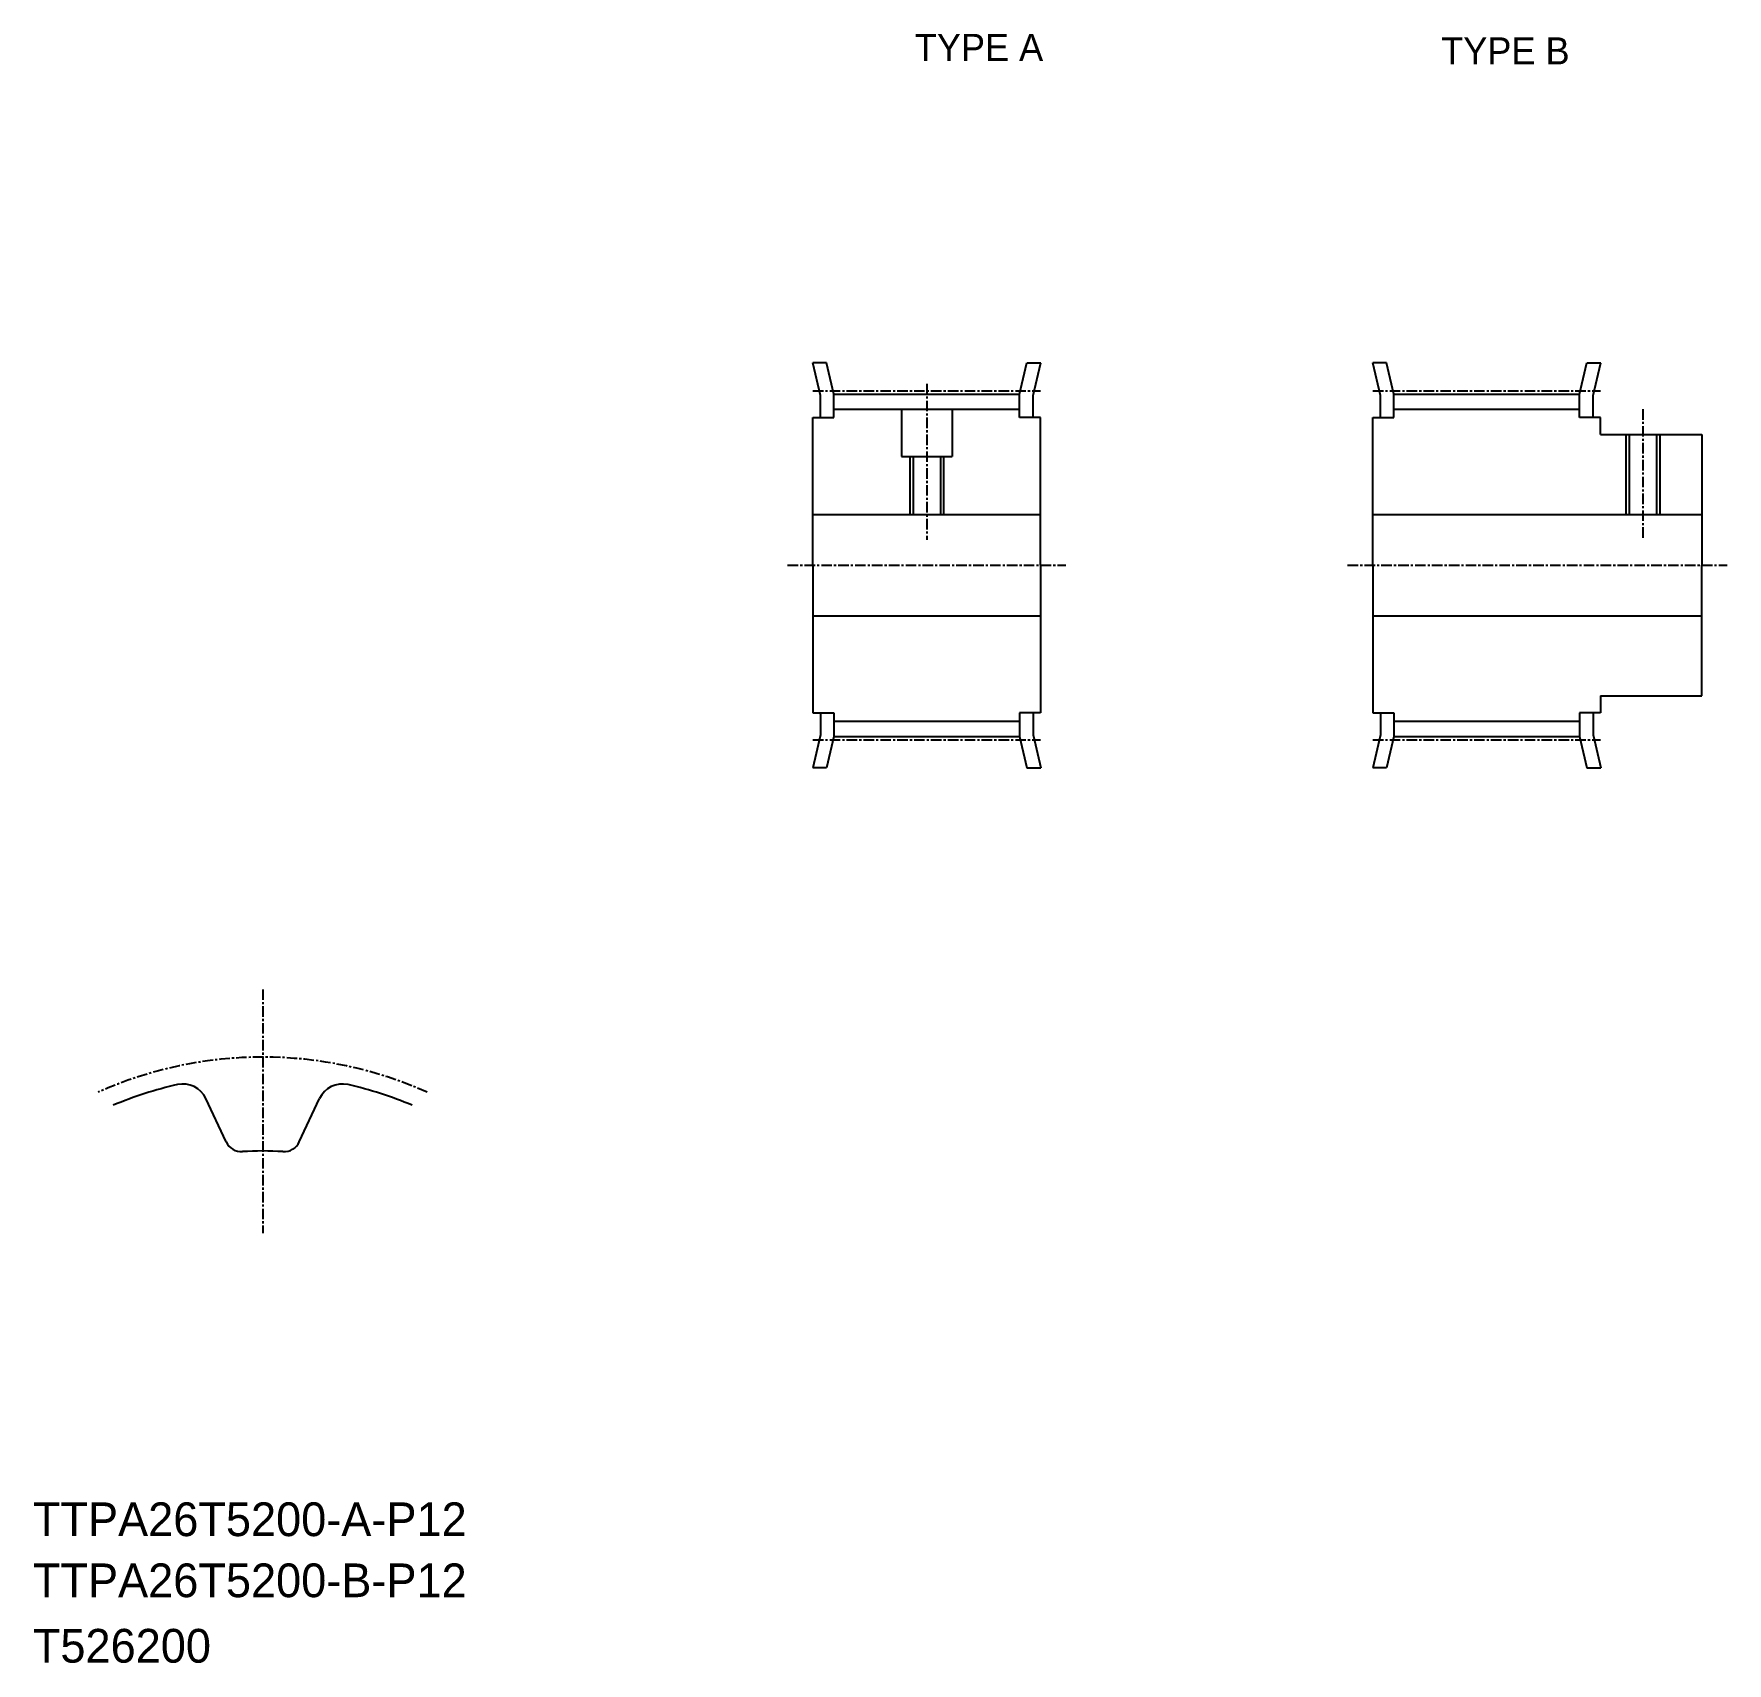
# Model space of a CAD drawing. Extents: x 10 to 211, y 10 to 203.
import ezdxf

# ---------------------------------------------------------------- set-up
doc = ezdxf.new("R2010")
doc.units = 0
doc.linetypes.add('CENTER', pattern=[2, 1.25, -0.25, 0.25, -0.25])
doc.layers.get('0').update_dxf_attribs({"linetype": 'CONTINUOUS'})
doc.layers.add('CENTER', color=1, linetype='CENTER')

msp = doc.modelspace()

# ---------------------------------------------------------------- linework, layer by layer
at = {"color": 7, "linetype": 'CONTINUOUS'}
for p, q in [((103.38, 160.22), (102.47, 164.1)), ((104.11, 164.1), (102.47, 164.1)), ((104.98, 160.4), (104.11, 164.1)), ((126.98, 160.4), (127.85, 164.1)), ((127.85, 164.1), (129.49, 164.1)), ((128.58, 160.22), (129.49, 164.1)), ((169.77, 160.22), (168.86, 164.1)), ((170.5, 164.1), (168.86, 164.1)), ((171.37, 160.4), (170.5, 164.1)), ((193.37, 160.4), (194.24, 164.1)), ((194.24, 164.1), (195.88, 164.1)), ((194.97, 160.22), (195.88, 164.1)), ((103.38, 157.6), (103.38, 160.22)), ((104.98, 157.6), (104.98, 160.4)), ((104.98, 160.4), (126.98, 160.4)), ((104.98, 158.6), (126.98, 158.6)), ((112.98, 158.6), (112.98, 153)), ((118.98, 158.6), (118.98, 153)), ((126.98, 157.6), (126.98, 160.4)), ((128.58, 157.6), (128.58, 160.22)), ((169.77, 157.6), (169.77, 160.22)), ((171.37, 160.4), (193.37, 160.4)), ((171.37, 157.6), (171.37, 160.4)), ((171.37, 158.6), (193.37, 158.6)), ((193.37, 157.6), (193.37, 160.4)), ((194.97, 157.6), (194.97, 160.22)), ((102.48, 140.1), (102.48, 157.6)), ((102.48, 157.6), (104.98, 157.6)), ((129.48, 157.6), (126.98, 157.6)), ((129.48, 140.1), (129.48, 157.6)), ((168.87, 140.1), (168.87, 157.6)), ((168.87, 157.6), (171.37, 157.6)), ((195.87, 157.6), (193.37, 157.6)), ((195.87, 155.6), (195.87, 157.6)), ((195.87, 155.6), (207.87, 155.6)), ((199.25, 155.6), (199.25, 146.1)), ((202.49, 155.6), (202.49, 146.1)), ((207.87, 155.6), (207.87, 140.1)), ((112.98, 153), (118.98, 153)), ((114.36, 153), (114.36, 146.1)), ((117.6, 153), (117.6, 146.1)), ((102.48, 146.1), (129.48, 146.1)), ((168.87, 146.1), (207.87, 146.1)), ((102.48, 140.1), (102.48, 122.6)), ((129.48, 140.1), (129.48, 122.6)), ((168.87, 140.1), (168.87, 122.6)), ((207.87, 124.6), (207.87, 140.1)), ((102.48, 134.1), (129.48, 134.1)), ((168.87, 134.1), (207.87, 134.1)), ((195.87, 124.6), (207.87, 124.6)), ((195.87, 124.6), (195.87, 122.6)), ((102.48, 122.6), (104.98, 122.6)), ((103.38, 122.6), (103.38, 119.99)), ((104.98, 122.6), (104.98, 119.8)), ((126.98, 122.6), (126.98, 119.8)), ((129.48, 122.6), (126.98, 122.6)), ((128.58, 122.6), (128.58, 119.99)), ((168.87, 122.6), (171.37, 122.6)), ((169.77, 122.6), (169.77, 119.99)), ((171.37, 122.6), (171.37, 119.8)), ((193.37, 122.6), (193.37, 119.8)), ((195.87, 122.6), (193.37, 122.6)), ((194.97, 122.6), (194.97, 119.99)), ((104.98, 121.6), (126.98, 121.6)), ((171.37, 121.6), (193.37, 121.6)), ((103.38, 119.99), (102.47, 116.1)), ((104.98, 119.8), (104.11, 116.1)), ((104.98, 119.8), (126.98, 119.8)), ((126.98, 119.8), (127.85, 116.1)), ((128.58, 119.99), (129.49, 116.1)), ((169.77, 119.99), (168.86, 116.1)), ((171.37, 119.8), (170.5, 116.1)), ((171.37, 119.8), (193.37, 119.8)), ((193.37, 119.8), (194.24, 116.1)), ((194.97, 119.99), (195.88, 116.1)), ((104.11, 116.1), (102.47, 116.1)), ((127.85, 116.1), (129.49, 116.1)), ((170.5, 116.1), (168.86, 116.1)), ((194.24, 116.1), (195.88, 116.1)), ((32.91, 71.74), (30.52, 76.87)), ((41.59, 71.74), (43.98, 76.87))]:
    msp.add_line(p, q, dxfattribs=at)
at = {"color": 3, "linetype": 'CONTINUOUS'}
for p, q in [((198.87, 155.6), (198.87, 146.1)), ((202.87, 155.6), (202.87, 146.1)), ((113.98, 153), (113.98, 146.1)), ((117.98, 153), (117.98, 146.1))]:
    msp.add_line(p, q, dxfattribs=at)
at = {"color": 7, "linetype": 'CONTINUOUS'}
for centre, radius, start, end in [((37.25, 34.04), 45.62, 102.8128, 112.8447), ((27.8, 75.6), 3, 25, 102.8128), ((46.7, 75.6), 3, 77.1872, 155), ((37.25, 34.04), 45.62, 67.1553, 77.1872), ((34.72, 72.58), 2, 205, 273.7512), ((37.25, 34.04), 36.62, 86.2488, 93.7512), ((39.78, 72.58), 2, 266.2488, 335)]:
    msp.add_arc(centre, radius, start, end, dxfattribs=at)
at = {"layer": 'CENTER', "color": 1, "linetype": 'CENTER'}
for p, q in [((102.48, 160.79), (129.48, 160.79)), ((115.98, 161.6), (115.98, 143.1)), ((168.87, 160.79), (195.87, 160.79)), ((200.87, 158.6), (200.87, 143.1)), ((99.48, 140.1), (132.48, 140.1)), ((165.87, 140.1), (210.87, 140.1)), ((102.48, 119.41), (129.48, 119.41)), ((168.87, 119.41), (195.87, 119.41)), ((37.25, 89.82), (37.25, 60.91))]:
    msp.add_line(p, q, dxfattribs=at)
msp.add_arc((37.25, 34.04), 47.75, 65.8872, 114.1128, dxfattribs=at)

# ---------------------------------------------------------------- texts
at = {"color": 7, "linetype": 'CONTINUOUS'}
for s, height, p in [('TYPE A', 3.2, (114.56, 199.9)), ('TYPE B', 3.2, (176.97, 199.48)), ('TTPA26T5200-A-P12', 4, (10, 25)), ('TTPA26T5200-B-P12', 4, (10, 17.76)), ('T526200', 4, (10, 10))]:
    msp.add_text(s, height=height, dxfattribs=at).set_placement(p)

doc.saveas('drawing.dxf')
